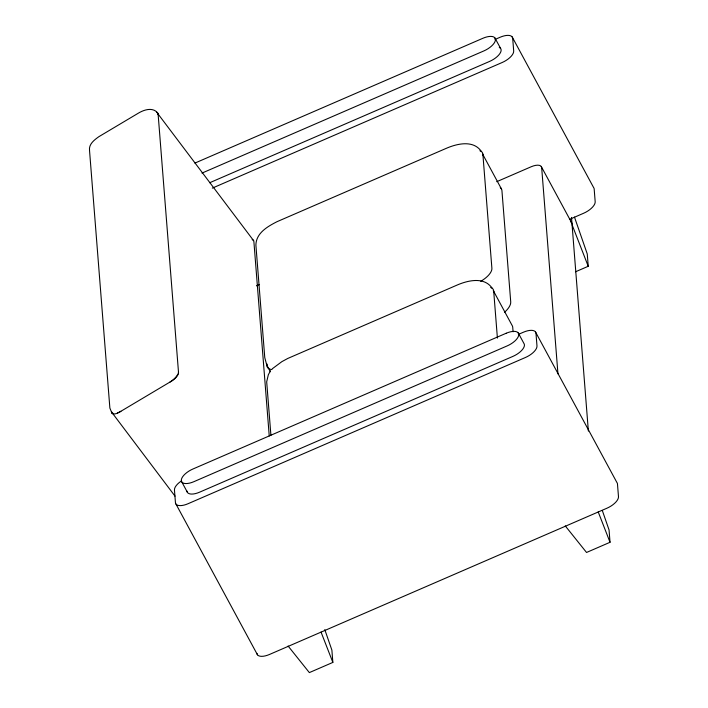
<?xml version="1.0" encoding="UTF-8"?>
<svg xmlns="http://www.w3.org/2000/svg" width="708" height="708" viewBox="0 0 708 708"><rect width="100%" height="100%" fill="white"/><g stroke="black" fill="none" stroke-linecap="round" stroke-linejoin="round"><path stroke-width="1.06" d="M270.403 370.877L268.314 374.824L266.686 381.824L270.916 435.358M272.244 368.806L281.873 361.646L287.767 358.452L456.855 285.174C467.74 280.412 484.219 276.421 492.246 288.298M194.912 163.088L482.909 38.267A13.319 5.903 -28.4 0 1 495.45 39.374A13.319 5.903 -28.4 0 1 483.909 50.905L201.992 173.088M495.069 39.436L500.14 37.241A13.337 5.912 -28.4 0 1 512.689 38.338L513.689 50.985A13.337 5.912 -28.4 0 1 502.131 62.525L212.329 188.124M209.71 182.726L489.591 61.419A13.319 5.903 -28.4 0 0 499.273 47.427M256.446 285.82L259.491 284.501M496.742 181.682L531.212 166.743A11.116 4.921 -28.4 0 1 541.673 167.654L557.957 373.877M569.444 219.392L583.631 213.25A13.337 5.912 -28.4 0 0 595.18 201.7L594.18 189.063A13.337 5.912 -28.4 0 0 593.64 187.602L512.149 36.878M575.498 271.792L588.233 266.279L587.259 253.951L574.48 217.091M518.371 334.415L523.433 332.211A13.337 5.912 -28.4 0 1 535.983 333.309L536.983 345.955A13.337 5.912 -28.4 0 1 525.433 357.496L188.001 503.742A13.337 5.912 -28.4 0 1 175.451 502.645L174.451 489.998A13.337 5.912 -28.4 0 1 181.425 480.936M324.786 629.616L331.884 650.086L332.857 662.414L309.352 672.6L288.094 646.023M602.313 510.503L609.057 529.965L610.03 542.284L586.534 552.47L565.267 525.902M157.388 112.599C152.3 106.899 143.671 109.917 138.193 113.262L98.872 136.679C94.385 139.883 88.677 144.105 89.518 150.362L109.873 408.056L111.873 413.038M481.449 151.556C473.413 139.68 456.943 143.671 446.058 148.432L276.97 221.71C267.553 226.525 256.11 233.038 255.889 245.083L264.774 357.602L266.934 365.779A17.187 7.62 -28.4 0 0 271.943 369.567M157.902 113.776L253.632 240.667M111.855 412.41L175.009 496.122M494.91 37.905L500.591 48.418M541.222 166.442L571.542 222.524M501.441 188.93L482.493 153.875A20.222 8.965 -28.4 0 1 482.989 155.601M535.443 331.857L616.942 482.573A13.337 5.912 -28.4 0 1 617.482 484.033L618.482 496.68A13.337 5.912 -28.4 0 1 606.924 508.22L269.491 654.466A13.337 5.912 -28.4 0 1 256.942 653.369M518.212 332.875L523.893 343.398A13.319 5.903 -28.4 0 1 512.893 356.398L199.541 492.202A13.319 5.903 -28.4 0 1 187.001 491.104M270.394 371.744L267.314 366.054A20.222 8.965 -28.4 0 1 266.819 364.337M181.859 482.051L187.54 492.564M175.991 504.105L257.482 654.82M572.073 224.79L588.233 266.279M598.216 511.928L610.03 542.284M321.034 632.058L332.857 662.414M571.498 217.418L588.366 431.057M513.088 331.795L512.742 327.388A20.222 8.965 -28.4 0 0 512.238 325.671L493.29 290.616A20.222 8.965 -28.4 0 1 493.786 292.333M497.405 338.088L493.68 290.899A17.187 7.62 -28.4 0 0 490.697 287.51M266.757 363.585L266.934 365.779M269.244 435.986L253.88 241.552A10.664 4.425 -37 0 0 252.163 239.64M157.326 113.13A10.664 4.425 -37 0 1 158.158 114.661M120.918 411.268A10.664 4.425 -37 0 1 117.475 412.923M113.324 413.437A10.664 4.425 -37 0 1 111.599 411.525M178.46 371.709A10.664 4.425 -37 0 1 178.363 372.797M177.929 374.054A10.664 4.425 -37 0 1 169.947 382.072M156.627 112.28A9.071 3.761 -37 0 1 158.096 113.908L178.522 372.47A9.071 3.761 -37 0 1 171.283 381.276L119.581 412.065A9.071 3.761 -37 0 1 111.66 412.286M500.255 187.585A20.222 8.965 -28.4 0 1 501.937 190.647L510.725 301.891A20.222 8.965 -28.4 0 1 504.627 312.201M479.9 150.769A17.187 7.62 -28.4 0 1 482.874 154.158L491.892 268.279A17.187 7.62 -28.4 0 1 480.75 281.288M570.444 221.684A11.116 4.921 -28.4 0 1 571.993 223.737M506.211 333.238L192.859 469.041A13.319 5.903 -28.4 0 0 181.319 480.59A13.319 5.903 -28.4 0 0 193.859 481.688L507.211 345.885A13.319 5.903 -28.4 0 0 518.752 334.344A13.319 5.903 -28.4 0 0 506.211 333.247"/></g></svg>
